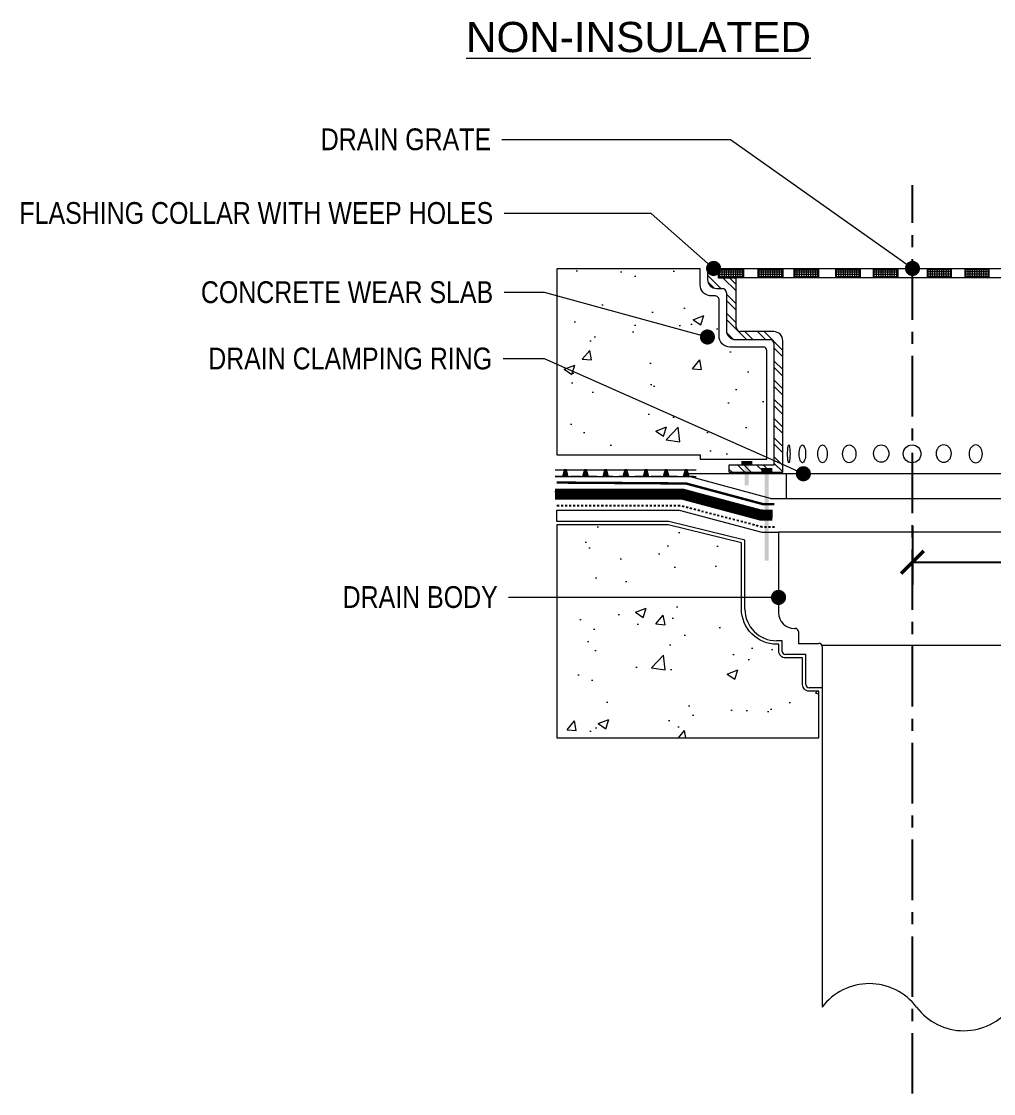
# Model space of a CAD drawing. Header units: inches. Extents: x -32 to 379, y 0 to 53.
# Drawn here: x -31.5 to 16.7, y 0.1 to 53.3 of the extents above; entities that cross this region are included whole.
import ezdxf
from ezdxf import colors
from ezdxf.entities.mleader import LeaderData, LeaderLine
from ezdxf.math import Vec2, Vec3

# ---------------------------------------------------------------- set-up
doc = ezdxf.new("R2010")
doc.units = ezdxf.units.IN
doc.header["$MEASUREMENT"] = 0
for name, pattern in [('CENTERX2', [24, 15, -3, 3, -3]), ('Dashed - Dense', [0.8, 0.5, -0.3]), ('DASHED2', [0.1875, 0.125, -0.0625])]:
    doc.linetypes.add(name, pattern=pattern)
for name, color, linetype, lineweight in [('Drainage Mat', 191, 'Continuous', 0), ('Others', 190, 'Continuous', 0), ('RAM HDR 327', 63, 'Continuous', 0), ('RT-250 HRA SYSTEM LIQUID', 241, 'Continuous', 0), ('RT-250 HRA SYSTEM MESH', 3, 'Continuous', 0), ('Text', 20, 'Continuous', 0)]:
    doc.layers.add(name, color=color, linetype=linetype, lineweight=lineweight)
doc.layers.add('Primer', color=32, linetype='DASHED2')
doc.layers.add('Protection Course', color=99, linetype='Dashed - Dense', lineweight=0, true_color=0x216123)
doc.styles.add('Annotative', font='tahoma.ttf')
doc.styles.add('GENERATED_STYLE_3', font='')
doc.styles.get("Standard").update_dxf_attribs({"font": ''})
doc.styles.get('GENERATED_STYLE_3').set_extended_font_data('Arial Narrow')
doc.styles.get('Standard').set_extended_font_data('Arial Narrow')
doc.dimstyles.new('Annotative', dxfattribs={"dimscale": 0, "dimtxt": 0.09375, "dimasz": 0.09375, "dimexe": 0.09375, "dimexo": 0.09375, "dimgap": 0.0625, "dimtad": 0, "dimtih": 1, "dimtoh": 1, "dimlfac": -1, "dimzin": 3, "dimdsep": 46, "dimlunit": 4, "dimtxsty": 'Annotative', "dimblk": 'ARCHTICK', "dimcen": 0.09, "dimclrd": 256, "dimclre": 256, "dimclrt": 256, "dimadec": 0, "dimazin": 2, "dimtfac": 1, "dimtix": 1, "dimtofl": 0, "dimtmove": 1, "dimatfit": 1, "dimldrblk": 'CLOSEDBLANK', "dimfxl": 1, "dimtfill": 1, "dimtolj": 1, "dimtzin": 0, "dimarcsym": 0})

# ---------------------------------------------------------------- blocks, each defined once
blk = doc.blocks.new('*U15')
at = {"layer": 'Drainage Mat'}
h = blk.add_hatch(color=256, dxfattribs=at)
h.dxf.hatch_style = 1
h.paths.add_polyline_path([(0.5, 0.343), (0.447, 0.343), (0.355, 0), (0.5, 0), (0.645, 0), (0.553, 0.343)])
at = {"layer": 'Drainage Mat', "linetype": 'Continuous'}
for points in [[(0, 0.343), (1, 0.343)], [(0, 0), (1, 0)]]:
    blk.add_lwpolyline(points, dxfattribs=at)
blk.add_lwpolyline([(0.5, 0.343), (0.447, 0.343), (0.355, 0), (0.5, 0), (0.645, 0), (0.553, 0.343)], close=True, dxfattribs=at)
blk = doc.blocks.new('*U16')
at = {"layer": 'Drainage Mat', "color": 0, "linetype": 'ByBlock', "lineweight": -2, "transparency": 16777216}
for p in [(-5.037, 30.757), (-4.037, 30.757), (-3.037, 30.757), (-2.037, 30.757), (-1.037, 30.757), (-0.037, 30.757), (0.963, 30.757)]:
    blk.add_blockref('*U15', p, dxfattribs=at)
blk = doc.blocks.new('_Dot')
at = {"color": 0, "linetype": 'ByBlock', "lineweight": -2}
blk.add_line((-0.5, 0), (-1, 0), dxfattribs=at)
at = {"color": 0, "linetype": 'ByBlock', "const_width": 0.5}
blk.add_lwpolyline([(-0.25, 0, 1), (0.25, 0, 1)], format="xyb", close=True, dxfattribs=at)
blk = doc.blocks.new('_ArchTick')
at = {"color": 0, "linetype": 'ByBlock', "const_width": 0.15}
blk.add_lwpolyline([(-0.5, -0.5), (0.5, 0.5)], dxfattribs=at)
blk = doc.blocks.new('*D19')
at = {"layer": 'Defpoints', "color": 0, "transparency": 16777216}
for p in [(12.688, 29.425), (30.673, 29.79), (30.673, 26.51)]:
    blk.add_point(p, dxfattribs=at)
at = {"layer": 'Text', "lineweight": -2, "transparency": 16777216}
for p, q in [((12.688, 28.3), (12.688, 25.385)), ((30.673, 28.665), (30.673, 25.385)), ((12.688, 26.51), (19.904, 26.51)), ((30.673, 26.51), (23.457, 26.51))]:
    blk.add_line(p, q, dxfattribs=at)
at = {"layer": 'Text', "lineweight": -2, "transparency": 16777216, "xscale": 1.125, "yscale": 1.125, "zscale": 1.125, "rotation": 180}
blk.add_blockref('_ArchTick', (12.688, 26.51), dxfattribs=at)
at = {"layer": 'Text', "lineweight": -2, "transparency": 16777216, "xscale": 1.125, "yscale": 1.125, "zscale": 1.125}
blk.add_blockref('_ArchTick', (30.673, 26.51), dxfattribs=at)
at = {"layer": 'Text', "transparency": 16777216, "insert": (21.681, 26.51), "char_height": 1.125, "attachment_point": 5, "style": 'Annotative', "bg_fill": 3, "box_fill_scale": 1.25, "bg_fill_color": 9, "bg_fill_true_color": 13158600, "bg_fill_transparency": 0}
blk.add_mtext('\\A1;18"', dxfattribs=at)
blk = doc.blocks.new('_ClosedBlank')
at = {"color": 0, "linetype": 'ByBlock', "lineweight": -2}
for p, q in [((-1, 0.17), (0, 0)), ((-1, 0.17), (-1, -0.17)), ((0, 0), (-1, -0.17))]:
    blk.add_line(p, q, dxfattribs=at)

msp = doc.modelspace()

# ---------------------------------------------------------------- hatches: boundary and pattern name
at = {"layer": 'Others'}
h = msp.add_hatch(dxfattribs=at)
h.set_pattern_fill('CONCRETE___STRUCTURAL_0002', color=256, style=0, pattern_type=2)
h.set_pattern_definition([(50, (-41.259, -22.1648), (-5.46552, 0.47817), [0.5715, -6.2865]), (355, (-41.259, -22.165), (-1.0573, 5.7317), [0.4572, -5.0292]), (100.4514, (-40.804, -22.2046), (4.40824, 5.25353), [0.4857, -5.3427]), (46.184, (-41.259, -20.641), (-8.1324, 1.26125), [0.85725, -9.42975]), (96.636, (-40.5815, -20.746), (7.1221, 7.4228), [0.72855, -8.01405]), (351.184, (-41.259, -20.641), (7.1221, 7.4228), [0.6858, -7.5438]), (21, (-40.497, -21.0218), (-4.54843, 3.06796), [0.5715, -6.2865]), (326, (-40.497, -21.022), (1.85406, 5.52564), [0.4572, -5.0292]), (71.4514, (-40.118, -21.2774), (6.4025, 2.4577), [0.4857, -5.3427]), (37.5, (-41.2592, -22.1648), (0.09266, 2.53665), [0, -4.96824, 0, -5.1054, 0, -5.04825]), (7.5, (-41.2592, -22.1648), (2.00459, 3.00542), [0, -2.91084, 0, -4.85394, 0, -1.92405]), (327.5, (-42.9585, -22.1648), (-4.067727, 0.17187), [0, -1.905, 0, -5.9436, 0, -7.8867]), (317.5, (-43.7205, -22.1648), (4.44388, 0.7628), [0, -2.4765, 0, -3.94716, 0, -5.6007])])
edge = h.paths.add_edge_path()
edge.add_line((-4.9549, 31.8449), (2.1573, 31.8449))
edge.add_line((2.1573, 31.8449), (2.1573, 31.6275))
edge.add_line((2.1573, 31.6275), (5.465, 31.6275))
edge.add_line((5.465, 31.6275), (5.465, 37.0082))
edge.add_arc((5.2855, 37.0082), 0.1795, 0, 90)
edge.add_line((5.2855, 37.1878), (3.6314, 37.1878))
edge.add_arc((3.6314, 37.7263), 0.5385, 180, 270, ccw=False)
edge.add_line((3.0929, 37.7263), (3.0929, 39.5046))
edge.add_arc((2.8685, 39.5046), 0.2244, 360, 450)
edge.add_line((2.8685, 39.729), (2.6122, 39.729))
edge.add_arc((2.7103, 40.2768), 0.5565, 180.80415, 259.84507, ccw=False)
edge.add_line((2.1538, 40.269), (2.1538, 41.0613))
edge.add_line((2.1538, 41.0613), (-4.9549, 41.0613))
edge.add_line((-4.9549, 41.0613), (-4.9549, 31.8449))
at = {"layer": 'Others', "linetype": 'Continuous'}
for points in [[(4.1916, 31.5361), (4.1916, 31.3396), (4.7384, 31.3396), (4.7384, 31.5361)], [(4.5602, 31.3262), (4.3637, 31.3262), (4.3637, 30.3203), (4.5602, 30.3203)], [(5.1831, 31.1851), (5.1831, 30.9886), (5.7299, 30.9886), (5.7299, 31.1851)], [(5.5517, 30.9752), (5.3552, 30.9752), (5.3552, 26.5833), (5.5517, 26.5833)]]:
    msp.add_hatch(color=256, dxfattribs=at).paths.add_polyline_path(points)
at = {"layer": 'Others'}
h = msp.add_hatch(dxfattribs=at)
h.set_pattern_fill('CONCRETE___STRUCTURAL_0002', color=256, style=0, pattern_type=2)
h.set_pattern_definition([(50, (199.006, 22.9474), (-5.46552, 0.47817), [0.5715, -6.2865]), (355, (199.006, 22.9474), (-1.05729, 5.7317), [0.4572, -5.0292]), (100.4514, (199.4613, 22.9075), (4.40824, 5.25353), [0.4857, -5.3427]), (46.1842, (199.006, 24.4714), (-8.13238, 1.26125), [0.85725, -9.42975]), (96.6356, (199.6836, 24.366), (7.12213, 7.42278), [0.72855, -8.01405]), (351.184, (199.006, 24.471), (7.12212, 7.4228), [0.6858, -7.5438]), (21, (199.768, 24.0904), (-4.54843, 3.06796), [0.5715, -6.2865]), (326, (199.768, 24.0904), (1.85406, 5.52564), [0.4572, -5.0292]), (71.4514, (200.147, 23.8347), (6.4025, 2.45768), [0.4857, -5.3427]), (37.5, (199.0059, 22.9474), (0.092658, 2.536651), [0, -4.96824, 0, -5.1054, 0, -5.04825]), (7.5, (199.006, 22.9474), (2.00459, 3.005417), [0, -2.91084, 0, -4.85394, 0, -1.92405]), (327.5, (197.3066, 22.9474), (-4.067727, 0.171868), [0, -1.905, 0, -5.9436, 0, -7.8867]), (317.5, (196.5446, 22.9474), (4.44388, 0.7628), [0, -2.4765, 0, -3.94716, 0, -5.6007])])
edge = h.paths.add_edge_path()
edge.add_line((6.0587, 22.0851), (6.0587, 22.4396))
edge.add_line((6.0587, 22.4396), (5.9487, 22.4396))
edge.add_arc((5.9462, 24.1815), 1.7419, 179.91662, 270.08338, ccw=False)
edge.add_line((4.2043, 24.184), (4.2043, 27.4749))
edge.add_line((4.2043, 27.4749), (0.5712, 28.3644))
edge.add_line((0.5712, 28.3644), (-4.9549, 28.3644))
edge.add_line((-4.9549, 28.3644), (-4.9549, 17.7939))
edge.add_line((-4.9549, 17.7939), (8.0363, 17.7939))
edge.add_line((8.0363, 17.7939), (8.0363, 20.1102))
edge.add_line((8.0363, 20.1102), (7.5612, 20.1102))
edge.add_arc((7.5612, 20.436), 0.3258, 180, 270, ccw=False)
edge.add_line((7.2354, 20.436), (7.2354, 21.7593))
edge.add_line((7.2354, 21.7593), (6.3845, 21.7593))
edge.add_arc((6.3845, 22.0851), 0.3258, 180, 270, ccw=False)

# ---------------------------------------------------------------- linework, layer by layer
at = {"linetype": 'CENTERX2', "lineweight": -3, "ltscale": 0.2}
msp.add_line((12.6883, 0.1421), (12.6883, 45.2254), dxfattribs=at)
at = {"layer": 'Others', "linetype": 'Continuous'}
for p, q in [((3.0569, 41.086), (2.5196, 41.086)), ((2.5196, 41.086), (2.5196, 40.5436)), ((3.0569, 40.8503), (2.8212, 41.086)), ((3.0569, 40.6057), (3.0569, 41.086)), ((3.0881, 40.6188), (3.0881, 41.086)), ((3.0881, 41.086), (4.3066, 41.086)), ((3.0881, 41.0226), (4.3001, 41.0226)), ((3.1305, 40.6188), (3.1305, 41.086)), ((3.2427, 40.6188), (3.2427, 41.086)), ((3.3549, 40.6188), (3.3549, 41.086)), ((3.4671, 40.6188), (3.4671, 41.086)), ((3.5793, 40.6188), (3.5793, 41.086)), ((3.6915, 40.6188), (3.6915, 41.086)), ((3.8037, 40.6188), (3.8037, 41.086)), ((3.9158, 40.6188), (3.9158, 41.086)), ((4.028, 40.6188), (4.028, 41.086)), ((4.1402, 40.6188), (4.1402, 41.086)), ((4.2524, 40.6188), (4.2524, 41.086)), ((4.3001, 41.086), (4.3001, 40.6188)), ((4.3086, 41.086), (21.0681, 41.086)), ((5.0359, 40.6188), (5.0359, 41.086)), ((5.0359, 41.0226), (6.2479, 41.0226)), ((5.0783, 40.6188), (5.0783, 41.086)), ((5.1904, 40.6188), (5.1904, 41.086)), ((5.3026, 40.6188), (5.3026, 41.086)), ((5.4148, 40.6188), (5.4148, 41.086)), ((5.527, 40.6188), (5.527, 41.086)), ((5.6392, 40.6188), (5.6392, 41.086)), ((5.7514, 40.6188), (5.7514, 41.086)), ((5.8636, 40.6188), (5.8636, 41.086)), ((5.9758, 40.6188), (5.9758, 41.086)), ((6.088, 40.6188), (6.088, 41.086)), ((6.2001, 40.6188), (6.2001, 41.086)), ((6.2479, 41.086), (6.2479, 40.6188)), ((6.8185, 40.6188), (6.8185, 41.086)), ((6.8185, 41.0226), (8.0305, 41.0226)), ((6.8609, 40.6188), (6.8609, 41.086)), ((6.9731, 40.6188), (6.9731, 41.086)), ((7.0852, 40.6188), (7.0852, 41.086)), ((7.1974, 40.6188), (7.1974, 41.086)), ((7.3096, 40.6188), (7.3096, 41.086)), ((7.4218, 40.6188), (7.4218, 41.086)), ((7.534, 40.6188), (7.534, 41.086)), ((7.6462, 40.6188), (7.6462, 41.086)), ((7.7584, 40.6188), (7.7584, 41.086)), ((7.8706, 40.6188), (7.8706, 41.086)), ((7.9828, 40.6188), (7.9828, 41.086)), ((8.0305, 41.086), (8.0305, 40.6188)), ((8.8805, 40.6188), (8.8805, 41.086)), ((8.8805, 41.0226), (10.0925, 41.0226)), ((8.9229, 40.6188), (8.9229, 41.086)), ((9.0351, 40.6188), (9.0351, 41.086)), ((9.1473, 40.6188), (9.1473, 41.086)), ((9.2595, 40.6188), (9.2595, 41.086)), ((9.3717, 40.6188), (9.3717, 41.086)), ((9.4839, 40.6188), (9.4839, 41.086)), ((9.5961, 40.6188), (9.5961, 41.086)), ((9.7083, 40.6188), (9.7083, 41.086)), ((9.8204, 40.6188), (9.8204, 41.086)), ((9.9326, 40.6188), (9.9326, 41.086)), ((10.0448, 40.6188), (10.0448, 41.086)), ((10.0925, 41.086), (10.0925, 40.6188)), ((10.7478, 40.6188), (10.7478, 41.086)), ((10.7478, 41.0226), (11.9598, 41.0226)), ((10.7902, 40.6188), (10.7902, 41.086)), ((10.9024, 40.6188), (10.9024, 41.086)), ((11.0146, 40.6188), (11.0146, 41.086)), ((11.1268, 40.6188), (11.1268, 41.086)), ((11.239, 40.6188), (11.239, 41.086)), ((11.3512, 40.6188), (11.3512, 41.086)), ((11.4634, 40.6188), (11.4634, 41.086)), ((11.5755, 40.6188), (11.5755, 41.086)), ((11.6877, 40.6188), (11.6877, 41.086)), ((11.7999, 40.6188), (11.7999, 41.086)), ((11.9121, 40.6188), (11.9121, 41.086)), ((11.9598, 41.086), (11.9598, 40.6188)), ((13.4168, 41.086), (13.4168, 40.6188)), ((14.6288, 41.0226), (13.4168, 41.0226)), ((13.4646, 40.6188), (13.4646, 41.086)), ((13.5768, 40.6188), (13.5768, 41.086)), ((13.6889, 40.6188), (13.6889, 41.086)), ((13.8011, 40.6188), (13.8011, 41.086)), ((13.9133, 40.6188), (13.9133, 41.086)), ((14.0255, 40.6188), (14.0255, 41.086)), ((14.1377, 40.6188), (14.1377, 41.086)), ((14.2499, 40.6188), (14.2499, 41.086)), ((14.3621, 40.6188), (14.3621, 41.086)), ((14.4743, 40.6188), (14.4743, 41.086)), ((14.5865, 40.6188), (14.5865, 41.086)), ((14.6288, 40.6188), (14.6288, 41.086)), ((15.2841, 41.086), (15.2841, 40.6188)), ((16.4961, 41.0226), (15.2841, 41.0226)), ((15.3319, 40.6188), (15.3319, 41.086)), ((15.444, 40.6188), (15.444, 41.086)), ((15.5562, 40.6188), (15.5562, 41.086)), ((15.6684, 40.6188), (15.6684, 41.086)), ((15.7806, 40.6188), (15.7806, 41.086)), ((15.8928, 40.6188), (15.8928, 41.086)), ((16.005, 40.6188), (16.005, 41.086)), ((16.1172, 40.6188), (16.1172, 41.086)), ((16.2294, 40.6188), (16.2294, 41.086)), ((16.3416, 40.6188), (16.3416, 41.086)), ((16.4537, 40.6188), (16.4537, 41.086)), ((16.4961, 40.6188), (16.4961, 41.086)), ((3.1778, 40.0948), (2.5196, 40.753)), ((3.9378, 40.6057), (3.0569, 40.6057)), ((3.0881, 40.9104), (4.3001, 40.9104)), ((3.0881, 40.7982), (4.3001, 40.7982)), ((3.0881, 40.686), (4.3001, 40.686)), ((4.3086, 40.6188), (3.0881, 40.6188)), ((3.9378, 39.9694), (3.3015, 40.6057)), ((3.9378, 40.2867), (3.6189, 40.6057)), ((3.9378, 38.1753), (3.9378, 40.6057)), ((21.0565, 40.6188), (4.3201, 40.6188)), ((5.0359, 40.9104), (6.2479, 40.9104)), ((5.0359, 40.7982), (6.2479, 40.7982)), ((5.0359, 40.686), (6.2479, 40.686)), ((6.8185, 40.9104), (8.0305, 40.9104)), ((6.8185, 40.7982), (8.0305, 40.7982)), ((6.8185, 40.686), (8.0305, 40.686)), ((8.8805, 40.9104), (10.0925, 40.9104)), ((8.8805, 40.7982), (10.0925, 40.7982)), ((8.8805, 40.686), (10.0925, 40.686)), ((10.7478, 40.9104), (11.9598, 40.9104)), ((10.7478, 40.7982), (11.9598, 40.7982)), ((10.7478, 40.686), (11.9598, 40.686)), ((14.6288, 40.9104), (13.4168, 40.9104)), ((14.6288, 40.7982), (13.4168, 40.7982)), ((14.6288, 40.686), (13.4168, 40.686)), ((16.4961, 40.9104), (15.2841, 40.9104)), ((16.4961, 40.7982), (15.2841, 40.7982)), ((16.4961, 40.686), (15.2841, 40.686)), ((2.8424, 40.1128), (2.5376, 40.4176)), ((2.9684, 40.0948), (3.2324, 40.0948)), ((3.0028, 40.0948), (3.2668, 40.0948)), ((3.4567, 39.8704), (3.4567, 38.0023)), ((3.9378, 39.3348), (3.4567, 39.8158)), ((3.9378, 39.0175), (3.4567, 39.4985)), ((3.9378, 38.3828), (3.4567, 38.8639)), ((4.4498, 37.5535), (3.4567, 38.5466)), ((3.8033, 37.5653), (3.4685, 37.9001)), ((5.8069, 37.9509), (4.1622, 37.9509)), ((4.7671, 37.5535), (4.3697, 37.9509)), ((5.4017, 37.5535), (5.0044, 37.9509)), ((6.2556, 37.017), (5.3217, 37.9509)), ((3.9055, 37.5535), (5.6064, 37.5535)), ((3.94, 37.5535), (5.6409, 37.5535)), ((5.8308, 31.3357), (5.8308, 37.3292)), ((6.2556, 30.9689), (6.2556, 37.5021)), ((6.2556, 36.6996), (5.8308, 37.1245)), ((6.2556, 36.065), (5.8308, 36.4898)), ((6.2556, 35.7477), (5.8308, 36.1725)), ((6.2556, 35.113), (5.8308, 35.5379)), ((6.2556, 34.7957), (5.8308, 35.2206)), ((6.2556, 34.1611), (5.8308, 34.5859)), ((6.2556, 33.8438), (5.8308, 34.2686)), ((6.2556, 33.2091), (5.8308, 33.634)), ((6.2556, 32.8918), (5.8308, 33.3167)), ((6.2556, 32.2572), (5.8308, 32.682)), ((6.2556, 31.9399), (5.8308, 32.3647)), ((6.2556, 31.3052), (5.8308, 31.7301)), ((6.2556, 30.9879), (5.8308, 31.4127)), ((24.281, 30.899), (1.4997, 30.899)), ((3.5942, 30.9689), (3.5942, 31.3357)), ((3.5942, 31.3357), (5.8308, 31.3357)), ((3.736, 30.9689), (3.5942, 31.1108)), ((3.5942, 30.9689), (6.2556, 30.9689)), ((4.3707, 30.9689), (4.0039, 31.3357)), ((4.688, 30.9689), (4.3212, 31.3357)), ((5.3226, 30.9689), (4.9558, 31.3357)), ((5.6399, 30.9689), (5.2732, 31.3357)), ((6.4355, 29.6774), (6.4355, 30.899)), ((5.6456, 29.6774), (1.4997, 30.7883)), ((5.6456, 29.6774), (20.1351, 29.6774)), ((19.7387, 27.9988), (6.042, 27.9988)), ((6.042, 27.9988), (6.042, 24.0116)), ((6.8301, 23.2235), (6.8701, 23.2235)), ((7.0277, 23.0659), (7.0277, 22.4829)), ((7.0277, 22.4829), (8.0468, 22.4829)), ((8.1873, 22.3968), (17.5934, 22.3968)), ((8.2044, 22.3253), (8.2044, 4.4287)), ((8.2044, 20.2783), (7.5612, 20.2783))]:
    msp.add_line(p, q, dxfattribs=at)
at = {"layer": 'Others', "flags": 128}
for points in [[(-4.9549, 31.8449), (2.1573, 31.8449), (2.1573, 31.6275), (5.465, 31.6275), (5.465, 37.0082, 0.4142136), (5.2855, 37.1878), (3.6314, 37.1878, -0.4142136), (3.0929, 37.7263), (3.0929, 39.5046, 0.4142136), (2.8685, 39.729), (2.6122, 39.729, -0.3592383), (2.1538, 40.269), (2.1538, 41.0613), (-4.9549, 41.0613)], [(6.0587, 22.0851), (6.0587, 22.4396), (5.9487, 22.4396, -0.4150663), (4.2043, 24.184), (4.2043, 27.4749), (0.5712, 28.3644), (-4.9549, 28.3644), (-4.9549, 17.7939), (8.0363, 17.7939), (8.0363, 20.1102), (7.5612, 20.1102, -0.4142136), (7.2354, 20.436), (7.2354, 21.7593), (6.3845, 21.7593, -0.4142136)]]:
    msp.add_lwpolyline(points, format="xyb", close=True, dxfattribs=at)
at = {"layer": 'Others', "linetype": 'Continuous'}
for points in [[(6.5358, 32.3145, -0.7207988), (6.5667, 32.3145, -0.0461623), (6.5941, 32.1969, -0.020018), (6.6067, 32.0678, -0.0285671), (6.6067, 31.7045, -0.020018), (6.5941, 31.5754, -0.0461623), (6.5667, 31.4578, -0.7207989), (6.5358, 31.4578, -0.0461623), (6.5083, 31.5754, -0.020018), (6.4958, 31.7045, -0.0285671), (6.4958, 32.0678, -0.020018), (6.5083, 32.1969, -0.0461623), (6.5358, 32.3145, -0.3228372)], [(7.1738, 32.3027, -0.4507401), (7.2752, 32.3027, -0.0934925), (7.3383, 32.1969, -0.0501577), (7.3718, 32.0658, -0.0753969), (7.3718, 31.7065, -0.0501577), (7.3383, 31.5754, -0.0934925), (7.2752, 31.4695, -0.4507399), (7.1738, 31.4695, -0.0934925), (7.1107, 31.5754, -0.0501577), (7.0771, 31.7065, -0.075397), (7.0771, 32.0658, -0.0501577), (7.1107, 32.1969, -0.0934925), (7.1738, 32.3027, -0.2149565)], [(8.1456, 32.2983, -0.3494506), (8.3019, 32.2983, -0.1050534), (8.3854, 32.1969, -0.0669706), (8.4335, 32.0635, -0.1065327), (8.4335, 31.7087, -0.0669706), (8.3854, 31.5754, -0.1050534), (8.3019, 31.474, -0.3494504), (8.1456, 31.474, -0.1050534), (8.0621, 31.5754, -0.0669706), (8.014, 31.7087, -0.1065329), (8.014, 32.0635, -0.0669706), (8.0621, 32.1969, -0.1050534), (8.1456, 32.2983, -0.1696938)], [(9.4278, 32.2944, -0.257331), (9.6703, 32.2944, -0.1060406), (9.7826, 32.1969, -0.0858838), (9.853, 32.0594, -0.1520487), (9.853, 31.7129, -0.0858838), (9.7826, 31.5754, -0.1060406), (9.6703, 31.4779, -0.2573311), (9.4278, 31.4779, -0.1060406), (9.3155, 31.5754, -0.0858838), (9.2451, 31.7129, -0.1520488), (9.2451, 32.0594, -0.0858838), (9.3155, 32.1969, -0.1060406), (9.4278, 32.2944, -0.1266033)], [(10.9932, 32.2939, -0.220353), (11.2806, 32.2939, -0.102202), (11.4064, 32.2008, -0.0939974), (11.4884, 32.0647, -0.1792541), (11.4884, 31.7342, -0.0939974), (11.4064, 31.5981, -0.102202), (11.2806, 31.505, -0.220353), (10.9932, 31.505, -0.102202), (10.8674, 31.5981, -0.0939974), (10.7854, 31.7342, -0.179254), (10.7854, 32.0647, -0.0939974), (10.8674, 32.2008, -0.102202), (10.9932, 32.2939, -0.1088706)], [(14.0961, 32.2939, 0.102202), (13.9703, 32.2008, 0.0939974), (13.8883, 32.0647, 0.179254), (13.8883, 31.7342, 0.0939974), (13.9703, 31.5981, 0.102202), (14.0961, 31.505, 0.220353), (14.3835, 31.505, 0.102202), (14.5092, 31.5981, 0.0939974), (14.5912, 31.7342, 0.1792541), (14.5912, 32.0647, 0.0939974), (14.5092, 32.2008, 0.102202), (14.3835, 32.2939, 0.220353), (14.0961, 32.2939)], [(15.7064, 32.2944, 0.1060406), (15.5941, 32.1969, 0.0858838), (15.5237, 32.0594, 0.1520488), (15.5237, 31.7129, 0.0858838), (15.5941, 31.5754, 0.1060406), (15.7064, 31.4779, 0.2573311), (15.9488, 31.4779, 0.1060406), (16.0611, 31.5754, 0.0858838), (16.1315, 31.7129, 0.1520487), (16.1315, 32.0594, 0.0858838), (16.0611, 32.1969, 0.1060406), (15.9488, 32.2944, 0.257331), (15.7064, 32.2944)]]:
    msp.add_lwpolyline(points, format="xyb", dxfattribs=at)
for points in [[(4.3724, 24.184), (4.3724, 27.6068), (0.5915, 28.5326), (-4.9549, 28.5326), (-4.9549, 29.097), (1.1194, 29.097), (5.218, 27.9988), (6.042, 27.9988)], [(6.2268, 22.0851), (6.2268, 22.6078), (5.9487, 22.6078)], [(7.4035, 20.436), (7.4035, 21.9275), (6.3845, 21.9275)]]:
    msp.add_lwpolyline(points, dxfattribs=at)
msp.add_circle((12.6689, 31.8861), 0.4405, dxfattribs=at)
for centre, radius, start, end in [((2.9684, 40.5436), 0.4488, 180, 270), ((3.2324, 39.8704), 0.2244, 0, 90), ((3.9055, 38.0023), 0.4488, 180, 270), ((4.1622, 38.1753), 0.2244, 180, 270), ((5.8069, 37.5021), 0.4488, 0, 90), ((5.6064, 37.3292), 0.2244, 0, 90), ((5.9487, 24.184), 1.5763, 180, 270), ((6.8301, 24.0116), 0.7881, 180, 270), ((6.8701, 23.0659), 0.1576, 0, 90), ((8.0468, 22.3253), 0.1576, 0, 90), ((6.3845, 22.0851), 0.1576, 180, 270), ((7.5612, 20.436), 0.1576, 180, 270), ((10.5474, 2.6667), 2.9315, 36.9436, 143.0564), ((15.2317, 6.1874), 2.9283, 216.91258, 323.19273)]:
    msp.add_arc(centre, radius, start, end, dxfattribs=at)
at = {"layer": 'Primer', "ltscale": 0.2}
msp.add_lwpolyline([(5.8474, 28.2487), (5.2305, 28.2542), (1.15, 29.3131), (-4.9549, 29.3131)], dxfattribs=at)
at = {"layer": 'Protection Course'}
msp.add_lwpolyline([(1.8228, 30.7573), (-5.0369, 30.7573)], dxfattribs=at)
at = {"layer": 'Protection Course', "ltscale": 0.2, "const_width": 0.1186}
msp.add_lwpolyline([(-4.961, 30.4613), (1.4522, 30.4151), (5.2919, 29.3856), (5.8338, 29.3863)], dxfattribs=at)
at = {"layer": 'RAM HDR 327', "const_width": 0.08}
msp.add_lwpolyline([(5.7428, 28.7202), (5.1308, 28.7279), (1.2853, 29.7559), (-5.053, 29.7559)], dxfattribs=at)
at = {"layer": 'RT-250 HRA SYSTEM LIQUID', "const_width": 0.3}
for points in [[(5.7459, 28.9682), (5.1649, 28.9755), (1.3179, 30.0039), (-5.053, 30.0039)], [(5.7428, 28.7202), (5.1308, 28.7279), (1.2853, 29.7559), (-5.053, 29.7559)]]:
    msp.add_lwpolyline(points, dxfattribs=at)
at = {"layer": 'RT-250 HRA SYSTEM MESH'}
msp.add_lwpolyline([(5.7459, 28.9682), (5.1649, 28.9755), (1.3179, 30.0039), (-5.053, 30.0039)], dxfattribs=at)

# ---------------------------------------------------------------- block references
at = {"layer": 'Drainage Mat'}
msp.add_blockref('*U16', (0, 0), dxfattribs=at)

# ---------------------------------------------------------------- texts
at = {"layer": 'Text', "linetype": 'Continuous', "insert": (-9.4637, 51.7992), "char_height": 1.5, "attachment_point": 7, "style": 'GENERATED_STYLE_3'}
msp.add_mtext('\\A1;\\pxql;{\\fArial|b0|i0|c0|p34;\\LNON-INSULATED}', dxfattribs=at)

# ---------------------------------------------------------------- leaders
at = {"layer": 'Text'}
ml = msp.add_multileader_mtext('Standard', dxfattribs=at)
ml.set_content('DRAIN GRATE', color=256)
ml.set_leader_properties(color=256, lineweight=0)
ml.set_arrow_properties(name='DOT')
ml.build(insert=Vec2(0, 0))
ml.multileader.update_dxf_attribs({"text_left_attachment_type": 2, "text_right_attachment_type": 2, "dogleg_length": 0.36, "arrow_head_size": 0.75, "scale": 12})
ctx = ml.context
ctx.base_point, ctx.scale, ctx.char_height, ctx.arrow_head_size, ctx.landing_gap_size, ctx.plane_origin = Vec3(-17.0533, 47.4752), 12, 1.08, 0.75, 0.54, Vec3(12.6883, 41.086)
ctx.left_attachment, ctx.right_attachment, ctx.text_align_type = 2, 2, 2
notes = []
notes.append((ctx, [(0, (1, 1, 0), (3.6509, 47.4752), (-1, 0), 11.3297, [(0, [(12.6883, 41.086)], 0, [])])]))
ctx.mtext.insert, ctx.mtext.alignment, ctx.mtext.flow_direction = Vec3(-8.2188, 48.034), 3, 5
ml = msp.add_multileader_mtext('Standard', dxfattribs=at)
ml.set_content('FLASHING COLLAR WITH WEEP HOLES', color=256)
ml.set_leader_properties(color=256, lineweight=0)
ml.set_arrow_properties(name='DOT')
ml.build(insert=Vec2(0, 0))
ml.multileader.update_dxf_attribs({"text_left_attachment_type": 2, "text_right_attachment_type": 2, "dogleg_length": 0.36, "arrow_head_size": 0.75, "scale": 12})
ctx = ml.context
ctx.base_point, ctx.scale, ctx.char_height, ctx.arrow_head_size, ctx.landing_gap_size, ctx.plane_origin = Vec3(-31.9975, 43.8193), 12, 1.08, 0.75, 0.54, Vec3(2.8212, 41.086)
ctx.left_attachment, ctx.right_attachment, ctx.text_align_type = 2, 2, 2
notes.append((ctx, [(0, (1, 1, 0), (-0.281, 43.8193), (-1, 0), 7.2942, [(0, [(2.8212, 41.086)], 0, [])])]))
ctx.mtext.insert, ctx.mtext.alignment, ctx.mtext.flow_direction = Vec3(-8.1153, 44.3781), 3, 5
ml = msp.add_multileader_mtext('Standard', dxfattribs=at)
ml.set_content('CONCRETE WEAR SLAB', color=256)
ml.set_leader_properties(color=256, lineweight=0)
ml.set_arrow_properties(name='DOT')
ml.build(insert=Vec2(0, 0))
ml.multileader.update_dxf_attribs({"text_left_attachment_type": 2, "text_right_attachment_type": 2, "dogleg_length": 0.36, "arrow_head_size": 0.75, "scale": 12})
ctx = ml.context
ctx.base_point, ctx.scale, ctx.char_height, ctx.arrow_head_size, ctx.landing_gap_size, ctx.plane_origin = Vec3(-23.0341, 39.8898), 12, 1.08, 0.75, 0.54, Vec3(-4.8073, 33.2359)
ctx.left_attachment, ctx.right_attachment, ctx.text_align_type = 2, 2, 2
notes.append((ctx, [(0, (1, 1, 0), (-5.5728, 39.8898), (-1, 0), 2.0024, [(0, [(2.5136, 37.6846)], 0, [])])]))
ctx.mtext.insert, ctx.mtext.alignment, ctx.mtext.flow_direction = Vec3(-8.1153, 40.4486), 3, 5
ml = msp.add_multileader_mtext('Standard', dxfattribs=at)
ml.set_content('DRAIN CLAMPING RING', color=256)
ml.set_leader_properties(color=256, lineweight=0)
ml.set_arrow_properties(name='DOT')
ml.build(insert=Vec2(0, 0))
ml.multileader.update_dxf_attribs({"text_left_attachment_type": 2, "text_right_attachment_type": 2, "dogleg_length": 0.36, "arrow_head_size": 0.75, "scale": 12})
ctx = ml.context
ctx.base_point, ctx.scale, ctx.char_height, ctx.arrow_head_size, ctx.landing_gap_size, ctx.plane_origin = Vec3(-22.6291, 36.5975), 12, 1.08, 0.75, 0.54, Vec3(7.274, 30.899)
ctx.left_attachment, ctx.right_attachment, ctx.text_align_type = 2, 2, 2
notes.append((ctx, [(0, (1, 1, 0), (-5.5728, 36.5975), (-1, 0), 2.0542, [(0, [(7.274, 30.899)], 0, [])])]))
ctx.mtext.insert, ctx.mtext.alignment, ctx.mtext.flow_direction = Vec3(-8.167, 37.1563), 3, 5
ml = msp.add_multileader_mtext('Standard', dxfattribs=at)
ml.set_content('DRAIN BODY', color=256)
ml.set_leader_properties(color=256, lineweight=0)
ml.set_arrow_properties(name='DOT')
ml.build(insert=Vec2(0, 0))
ml.multileader.update_dxf_attribs({"text_left_attachment_type": 2, "text_right_attachment_type": 2, "dogleg_length": 0.36, "arrow_head_size": 0.75, "scale": 12})
ctx = ml.context
ctx.base_point, ctx.scale, ctx.char_height, ctx.arrow_head_size, ctx.landing_gap_size, ctx.plane_origin = Vec3(-16.0252, 24.7622), 12, 1.08, 0.75, 0.54, Vec3(6.042, 24.7622)
ctx.left_attachment, ctx.right_attachment, ctx.text_align_type = 2, 2, 2
notes.append((ctx, [(0, (1, 1, 0), (-5.1899, 24.7622), (-1, 0), 2.16, [(0, [(6.042, 24.7622)], 0, [])])]))
ctx.mtext.insert, ctx.mtext.alignment, ctx.mtext.flow_direction = Vec3(-7.8899, 25.321), 3, 5
for ctx, leaders in notes:
    for number, flags, end, landing, length, lines in leaders:
        leader = LeaderData()
        leader.index, (leader.has_last_leader_line, leader.has_dogleg_vector, leader.attachment_direction) = number, flags
        leader.last_leader_point, leader.dogleg_vector, leader.dogleg_length = Vec3(end), Vec3(landing), length
        for number, points, colour, breaks in lines:
            line = LeaderLine()
            line.index, line.vertices, line.color, line.breaks = number, Vec3.list(points), colors.encode_raw_color(colour), breaks
            leader.lines.append(line)
        ctx.leaders.append(leader)

# ---------------------------------------------------------------- next in the draw order: dimensions: what is measured, and where the dimension line sits
dim = msp.add_linear_dim(base=(30.673, 26.5101), p1=(12.6883, 29.4248), p2=(30.673, 29.7904), text='18"', dimstyle='Annotative', override={"dimscale": 0, "dimdec": 3}, dxfattribs=at)
dim.commit()
dim.dimension.update_dxf_attribs({"geometry": '*D19', "text_midpoint": (21.6806, 26.5101)})

doc.saveas('drawing.dxf')
